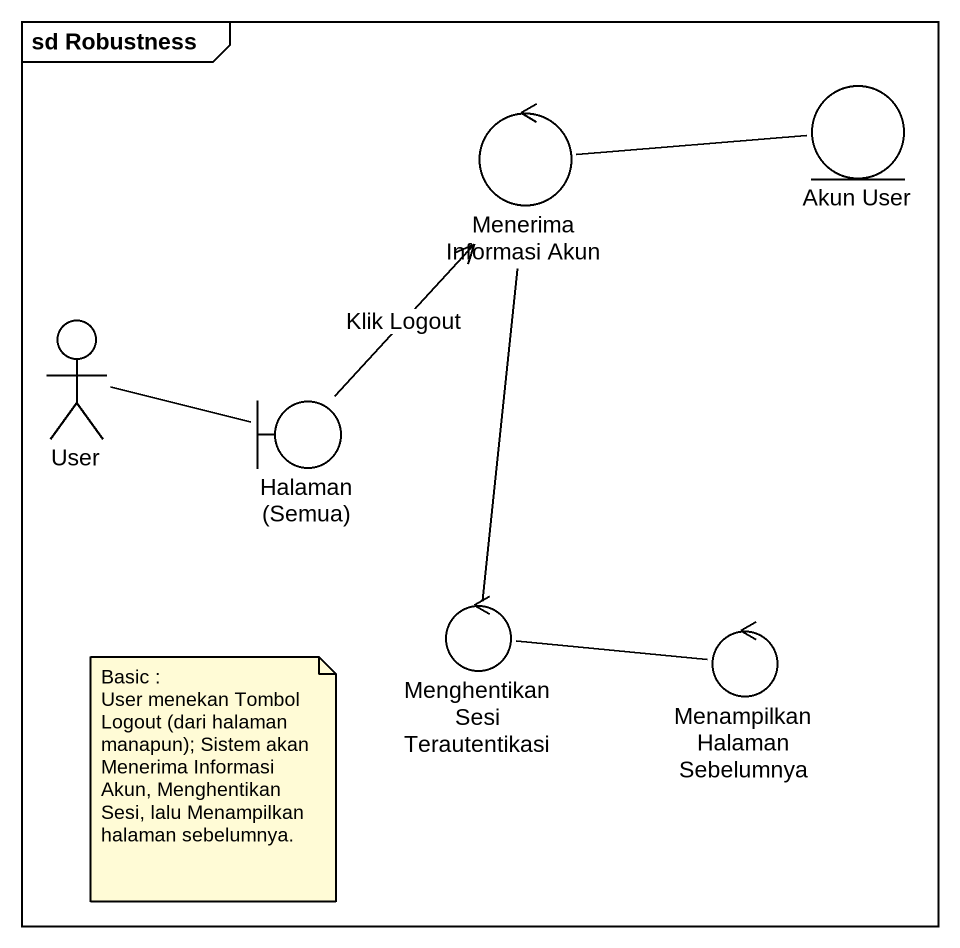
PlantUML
@startuml
mainframe sd Robustness
control "Menerima Informasi Akun" as Menerima_Informasi_Akun
entity "Akun User" as Akun_User
actor User
boundary "Halaman (Semua)" as Halaman_Semua
control "Menghentikan Sesi Terautentikasi" as Menghentikan_Sesi
control "Menampilkan Halaman Sebelumnya" as Menampilkan_Halaman
Menerima_Informasi_Akun -right- Akun_User
Menerima_Informasi_Akun -- Menghentikan_Sesi
User -right- Halaman_Semua
Halaman_Semua -up-> Menerima_Informasi_Akun : Klik Logout
Menampilkan_Halaman -left- Menghentikan_Sesi
note as N1
  Basic :
  User menekan Tombol Logout (dari halaman manapun); Sistem akan Menerima Informasi Akun, Menghentikan Sesi, lalu Menampilkan halaman sebelumnya.
end note
@enduml
